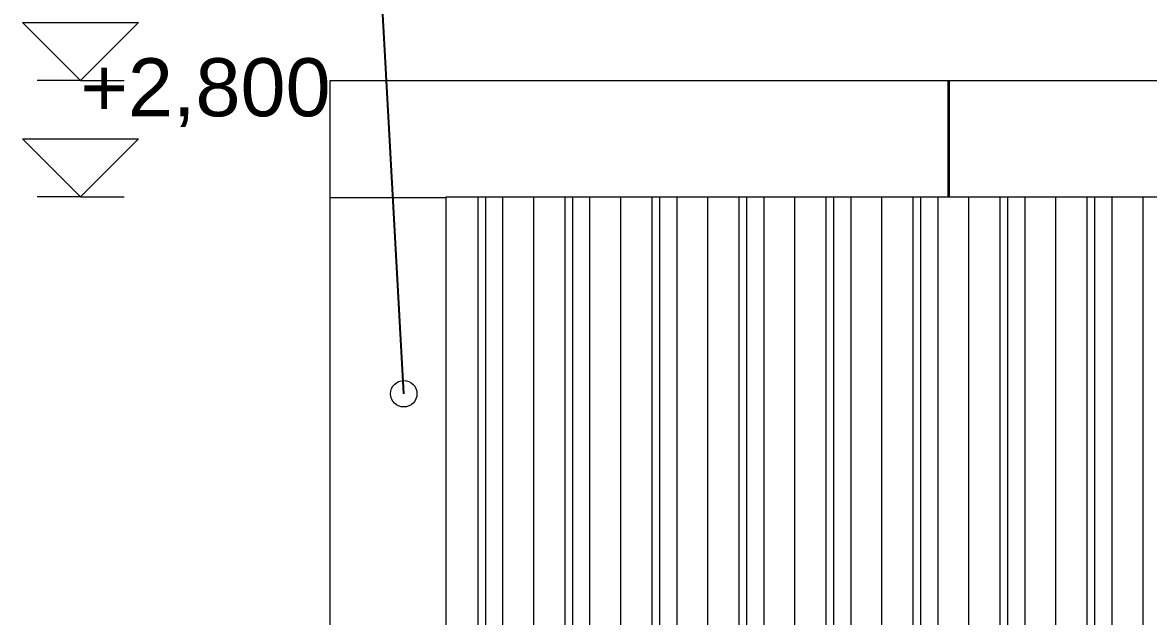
# Model space of a CAD drawing. Header units: millimetres. Extents: x 239748 to 326588, y -19262 to 5561.
# Drawn here: x 296646 to 300527, y -2770 to -723 of the extents above; entities that cross this region are included whole.
import ezdxf

# ---------------------------------------------------------------- set-up
doc = ezdxf.new("R2010")
doc.units = ezdxf.units.MM
doc.header["$MEASUREMENT"] = 0
for name, color, linetype, lineweight in [('Annotation - Label_Pen_No__1', 7, 'Continuous', 13), ('New_0_Pen_No__2', 8, 'Continuous', 15), ('New_Dimensioning - General_Pen_No__1', 7, 'Continuous', 13), ('New_Shell - Roof_Pen_No__1', 7, 'Continuous', 13), ('New_Structural - Bearing_Pen_No__1', 7, 'Continuous', 13)]:
    doc.layers.add(name, color=color, linetype=linetype, lineweight=lineweight)
doc.styles.add('GENERATED_STYLE_1', font='')
doc.styles.get('GENERATED_STYLE_1').set_extended_font_data('Arial')
doc.dimstyles.new('GENERATED_STYLE__2', dxfattribs={"dimtxt": 0.18, "dimasz": 182.4, "dimexe": 0.18, "dimexo": 0.0625, "dimgap": 0, "dimtad": 0, "dimtih": 1, "dimtoh": 1, "dimdec": 4, "dimzin": 0, "dimdsep": 46, "dimcen": 0.09, "dimadec": 0, "dimazin": 0, "dimtfac": 1, "dimtdec": 4, "dimtmove": 0, "dimatfit": 3, "dimldrblk": 'ARROWHEAD_1', "dimfxl": 0, "dimtolj": 1, "dimtzin": 0, "dimarcsym": 0})

# ---------------------------------------------------------------- blocks, each defined once
blk = doc.blocks.new('ARROWHEAD_1')
at = {"color": 0, "linetype": 'Continuous', "lineweight": 0}
blk.add_line((0, 0), (-1, 0), dxfattribs=at)
blk.add_circle((0, 0), 0.25, dxfattribs=at)

msp = doc.modelspace()

# ---------------------------------------------------------------- linework, layer by layer
at = {"layer": 'New_0_Pen_No__2', "color": 8, "linetype": 'Continuous', "lineweight": 15}
for p, q in [((299837.1655, -1323.6284), (299837.1655, -923.6284)), ((299841.1655, -1323.6284), (299841.1655, -923.6284)), ((298106.5792, -1327.6284), (297706.5792, -1327.6284))]:
    msp.add_line(p, q, dxfattribs=at)
at = {"layer": 'New_Dimensioning - General_Pen_No__1', "color": 7, "linetype": 'Continuous', "lineweight": 13}
for p, q in [((296846.0143, -923.6284), (296646.0143, -723.6284)), ((296646.0143, -723.6284), (297046.0143, -723.6284)), ((297046.0143, -723.6284), (296846.0143, -923.6284)), ((296846.0143, -923.6284), (296696.0143, -923.6284)), ((296846.0143, -923.6284), (296996.0143, -923.6284)), ((296846.0143, -1323.6284), (296646.0143, -1123.6284)), ((296646.0143, -1123.6284), (297046.0143, -1123.6284)), ((297046.0143, -1123.6284), (296846.0143, -1323.6284)), ((296846.0143, -1323.6284), (296696.0143, -1323.6284)), ((296846.0143, -1323.6284), (296996.0143, -1323.6284))]:
    msp.add_line(p, q, dxfattribs=at)
at = {"layer": 'New_Shell - Roof_Pen_No__1', "color": 7, "linetype": 'Continuous', "lineweight": 13}
for p, q in [((297706.5792, -923.6284), (302606.5792, -923.6284)), ((297706.5792, -1323.6284), (297706.5792, -923.6284)), ((298106.5792, -1323.6284), (298901.7268, -1323.6284)), ((298902.452, -1323.6284), (299201.4667, -1323.6284)), ((299202.5545, -1323.6284), (299501.2066, -1323.6284)), ((299502.657, -1323.6284), (299800.9466, -1323.6284)), ((299802.7596, -1323.6284), (300100.6865, -1323.6284)), ((300102.8621, -1323.6284), (300400.4264, -1323.6284)), ((300402.9646, -1323.6284), (300700.1664, -1323.6284))]:
    msp.add_line(p, q, dxfattribs=at)
at = {"layer": 'New_Structural - Bearing_Pen_No__1', "color": 7, "linetype": 'Continuous', "lineweight": 13}
for p, q in [((297706.5792, -4143.6284), (297706.5792, -1323.6284)), ((298106.5792, -4143.6284), (298106.5792, -1323.6284)), ((298216.6115, -4093.6284), (298216.6115, -1323.6284)), ((298242.9692, -4093.6284), (298242.9692, -1323.6284)), ((298302.2469, -4093.6284), (298302.2469, -1323.6284)), ((298408.6214, -4093.6284), (298408.6214, -1323.6284)), ((298516.6114, -4093.6284), (298516.6114, -1323.6284)), ((298542.9691, -4093.6284), (298542.9691, -1323.6284)), ((298602.2469, -4093.6284), (298602.2469, -1323.6284)), ((298708.6213, -4093.6284), (298708.6213, -1323.6284)), ((298816.6114, -4093.6284), (298816.6114, -1323.6284)), ((298842.9691, -4093.6284), (298842.9691, -1323.6284)), ((298901.7268, -1323.6284), (298902.2468, -1323.6284)), ((298902.2468, -4093.6284), (298902.2468, -1323.6284)), ((298902.2468, -1323.6284), (298902.452, -1323.6284)), ((299008.6213, -4093.6284), (299008.6213, -1323.6284)), ((299116.6113, -4093.6284), (299116.6113, -1323.6284)), ((299142.9691, -4093.6284), (299142.9691, -1323.6284)), ((299201.4667, -1323.6284), (299202.2468, -1323.6284)), ((299202.2468, -4093.6284), (299202.2468, -1323.6284)), ((299202.2468, -1323.6284), (299202.5545, -1323.6284)), ((299308.6212, -4093.6284), (299308.6212, -1323.6284)), ((299416.6113, -4093.6284), (299416.6113, -1323.6284)), ((299442.969, -4093.6284), (299442.969, -1323.6284)), ((299501.2066, -1323.6284), (299502.2467, -1323.6284)), ((299502.2467, -4093.6284), (299502.2467, -1323.6284)), ((299502.2467, -1323.6284), (299502.657, -1323.6284)), ((299608.6212, -4093.6284), (299608.6212, -1323.6284)), ((299716.6112, -4093.6284), (299716.6112, -1323.6284)), ((299742.969, -4093.6284), (299742.969, -1323.6284)), ((299800.9466, -1323.6284), (299802.2467, -1323.6284)), ((299802.2467, -4093.6284), (299802.2467, -1323.6284)), ((299802.2467, -1323.6284), (299802.7596, -1323.6284)), ((299908.6212, -4093.6284), (299908.6212, -1323.6284)), ((300016.6112, -4093.6284), (300016.6112, -1323.6284)), ((300042.9689, -4093.6284), (300042.9689, -1323.6284)), ((300100.6865, -1323.6284), (300102.2466, -1323.6284)), ((300102.2466, -4093.6284), (300102.2466, -1323.6284)), ((300102.2466, -1323.6284), (300102.8621, -1323.6284)), ((300208.6211, -4093.6284), (300208.6211, -1323.6284)), ((300316.6111, -4093.6284), (300316.6111, -1323.6284)), ((300342.9689, -4093.6284), (300342.9689, -1323.6284)), ((300400.4264, -1323.6284), (300402.2466, -1323.6284)), ((300402.2466, -4093.6284), (300402.2466, -1323.6284)), ((300402.2466, -1323.6284), (300402.9646, -1323.6284)), ((300508.6211, -4093.6284), (300508.6211, -1323.6284))]:
    msp.add_line(p, q, dxfattribs=at)

# ---------------------------------------------------------------- texts
at = {"layer": 'New_Dimensioning - General_Pen_No__1', "color": 7, "lineweight": 13, "insert": (296846.0143, -1083.6284), "char_height": 200, "attachment_point": 7, "style": 'GENERATED_STYLE_1'}
msp.add_mtext('\\A1;{\\pql;\\fArial|b0|i0|c0|p34;+2,800}', dxfattribs=at)

# ---------------------------------------------------------------- leaders
at = {"layer": 'Annotation - Label_Pen_No__1', "color": 7, "linetype": 'Continuous', "lineweight": 13, "annotation_type": 0, "has_hookline": 1, "hookline_direction": 0, "text_width": 669.4}
msp.add_leader([(297960.2393, -2002.4609), (297777.8393, 1320.9169), (297960.2393, 1320.9169)], dimstyle='GENERATED_STYLE__2', dxfattribs=at)

doc.saveas('drawing.dxf')
